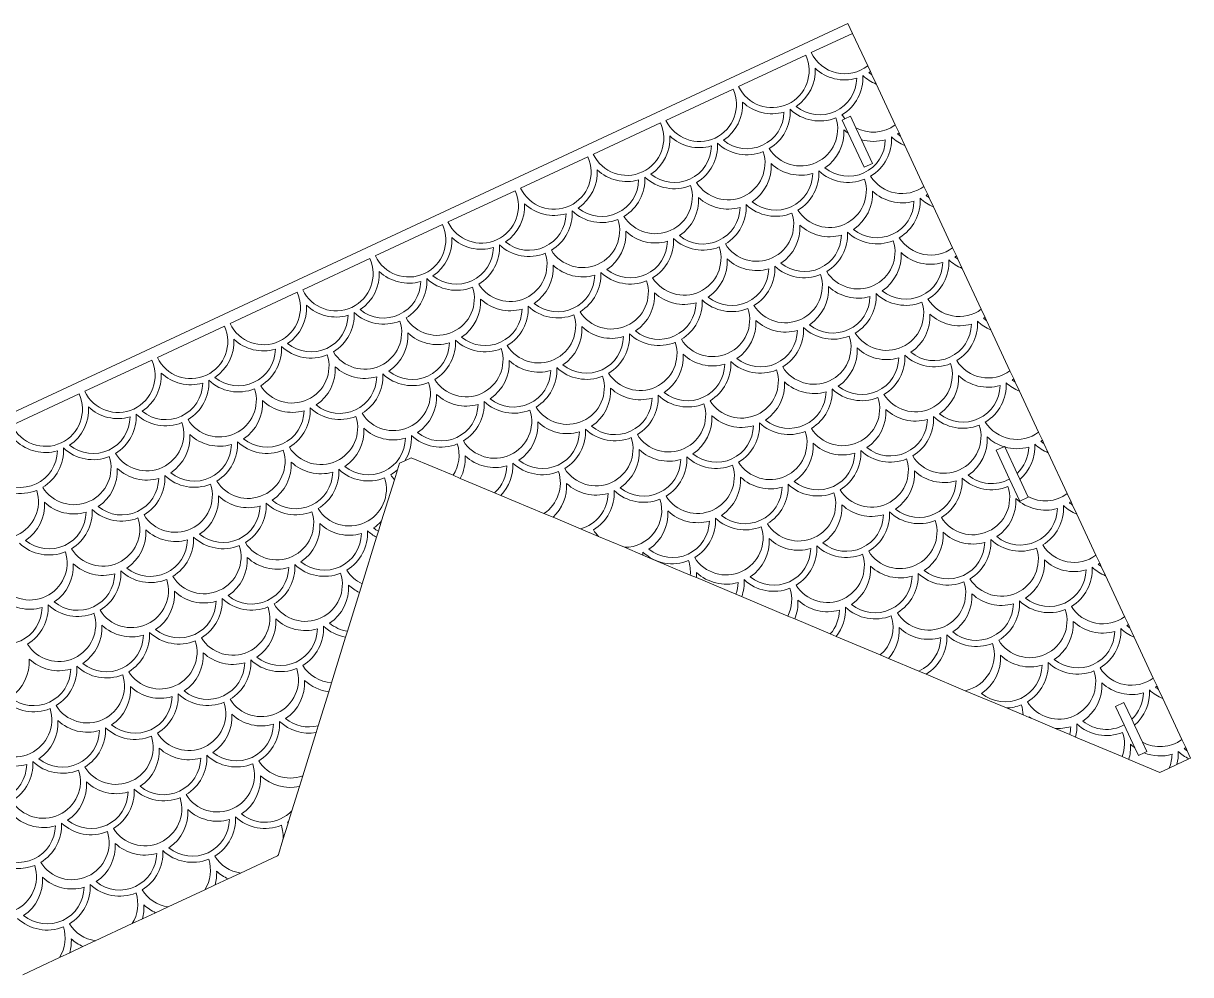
# Model space of a CAD drawing. Header units: millimetres. Extents: x -1822 to 2308, y -1461 to 1756.
# Drawn here: x 640.4 to 1018.9, y 1005.7 to 1314.3 of the extents above; entities that cross this region are included whole.
import ezdxf

# ---------------------------------------------------------------- set-up
doc = ezdxf.new("R2010")
doc.units = ezdxf.units.MM

msp = doc.modelspace()

# ---------------------------------------------------------------- linework, layer by layer
at = {"color": 7, "linetype": 'Continuous', "lineweight": 15}
for p, q in [((563.4, 1153.69), (907.8, 1314.28)), ((907.8, 1314.28), (909.32, 1311.02)), ((909.32, 1311.02), (895.93, 1304.78)), ((914.22, 1300.51), (909.32, 1311.02)), ((894.11, 1303.94), (872.36, 1293.79)), ((914.22, 1300.51), (915.08, 1298.66)), ((915.59, 1297.58), (915.08, 1298.66)), ((915.59, 1297.58), (916.97, 1294.61)), ((870.55, 1292.95), (848.8, 1282.8)), ((923.16, 1281.33), (916.97, 1294.61)), ((905.9, 1282.86), (906.84, 1283.29)), ((906.84, 1283.29), (908.62, 1284.12)), ((908.62, 1284.12), (910.34, 1280.43)), ((846.99, 1281.96), (825.24, 1271.82)), ((907.87, 1278.64), (905.9, 1282.86)), ((912.16, 1276.54), (910.34, 1280.43)), ((923.16, 1281.33), (924.38, 1278.72)), ((907.87, 1278.64), (913.02, 1267.58)), ((912.16, 1276.54), (915.74, 1268.85)), ((924.88, 1277.64), (924.38, 1278.72)), ((924.88, 1277.64), (926.27, 1274.67)), ((932.46, 1261.39), (926.27, 1274.67)), ((823.42, 1270.97), (801.67, 1260.83)), ((913.02, 1267.58), (915.74, 1268.85)), ((932.46, 1261.39), (933.68, 1258.78)), ((799.86, 1259.98), (778.11, 1249.84)), ((934.18, 1257.7), (933.68, 1258.78)), ((934.18, 1257.7), (935.57, 1254.73)), ((941.76, 1241.45), (935.57, 1254.73)), ((776.29, 1248.99), (754.54, 1238.85)), ((752.73, 1238.01), (730.98, 1227.86)), ((941.76, 1241.45), (942.98, 1238.84)), ((943.48, 1237.76), (942.98, 1238.84)), ((943.48, 1237.76), (944.87, 1234.79)), ((951.06, 1221.51), (944.87, 1234.79)), ((729.17, 1227.02), (707.42, 1216.88)), ((951.06, 1221.51), (952.27, 1218.9)), ((705.6, 1216.03), (683.85, 1205.89)), ((952.78, 1217.83), (952.27, 1218.9)), ((952.78, 1217.83), (954.16, 1214.85)), ((960.35, 1201.58), (954.16, 1214.85)), ((682.04, 1205.04), (660.29, 1194.9)), ((960.35, 1201.58), (961.57, 1198.97)), ((962.07, 1197.89), (961.57, 1198.97)), ((962.07, 1197.89), (963.46, 1194.91)), ((658.47, 1194.05), (636.72, 1183.91)), ((969.65, 1181.64), (963.46, 1194.91)), ((969.65, 1181.64), (970.87, 1179.03)), ((971.37, 1177.95), (970.87, 1179.03)), ((971.37, 1177.95), (972.76, 1174.97)), ((955.84, 1175.76), (958.36, 1176.93)), ((955.84, 1175.76), (960.18, 1166.45)), ((958.36, 1176.93), (958.56, 1177.03)), ((958.64, 1176.85), (958.56, 1177.03)), ((958.64, 1176.85), (962.66, 1168.24)), ((978.95, 1161.7), (972.76, 1174.97)), ((762.37, 1171.56), (761.72, 1169.47)), ((764.16, 1172.4), (762.37, 1171.56)), ((766.21, 1173.36), (764.16, 1172.4)), ((779.76, 1167.66), (766.21, 1173.36)), ((760.72, 1166.23), (756.58, 1152.87)), ((761.72, 1169.47), (760.72, 1166.23)), ((782.1, 1166.67), (779.76, 1167.66)), ((793.23, 1161.99), (782.1, 1166.67)), ((963.53, 1159.26), (960.18, 1166.45)), ((963.54, 1166.35), (962.66, 1168.24)), ((963.54, 1166.35), (966.13, 1160.8)), ((795.23, 1161.15), (793.23, 1161.99)), ((809.22, 1155.27), (795.23, 1161.15)), ((966.25, 1160.53), (963.53, 1159.26)), ((978.95, 1161.7), (980.17, 1159.09)), ((980.67, 1158.01), (980.17, 1159.09)), ((812.16, 1154.03), (809.22, 1155.27)), ((980.67, 1158.01), (982.06, 1155.03)), ((988.25, 1141.76), (982.06, 1155.03)), ((756.58, 1152.87), (755.54, 1149.5)), ((821.03, 1150.3), (812.16, 1154.03)), ((754.94, 1147.55), (750.27, 1132.44)), ((755.54, 1149.5), (754.94, 1147.55)), ((826.92, 1147.82), (821.03, 1150.3)), ((835.3, 1144.3), (826.92, 1147.82)), ((841.3, 1141.77), (835.3, 1144.3)), ((856.67, 1135.31), (841.3, 1141.77)), ((988.25, 1141.76), (989.46, 1139.15)), ((989.97, 1138.07), (989.46, 1139.15)), ((989.97, 1138.07), (991.35, 1135.1)), ((750.27, 1132.44), (749.4, 1129.64)), ((858.71, 1134.45), (856.67, 1135.31)), ((871.5, 1129.07), (858.71, 1134.45)), ((997.54, 1121.82), (991.35, 1135.1)), ((749.4, 1129.64), (745.52, 1117.08)), ((873.34, 1128.29), (871.5, 1129.07)), ((888.29, 1122.01), (873.34, 1128.29)), ((890.54, 1121.06), (888.29, 1122.01)), ((902.09, 1116.2), (890.54, 1121.06)), ((997.54, 1121.82), (998.76, 1119.21)), ((745.52, 1117.08), (744.92, 1115.15)), ((999.26, 1118.13), (998.76, 1119.21)), ((999.26, 1118.13), (1000.65, 1115.16)), ((744.92, 1115.15), (740.35, 1100.37)), ((904.01, 1115.39), (902.09, 1116.2)), ((918.29, 1109.38), (904.01, 1115.39)), ((1006.84, 1101.88), (1000.65, 1115.16)), ((921.01, 1108.24), (918.29, 1109.38)), ((930.75, 1104.15), (921.01, 1108.24)), ((933.14, 1103.14), (930.75, 1104.15)), ((945.87, 1097.78), (933.14, 1103.14)), ((1006.84, 1101.88), (1008.06, 1099.27)), ((740.35, 1100.37), (739.44, 1097.45)), ((1008.56, 1098.19), (1008.06, 1099.27)), ((1008.56, 1098.19), (1009.95, 1095.22)), ((739.44, 1097.45), (736.02, 1086.39)), ((959.2, 1092.18), (945.87, 1097.78)), ((1016.14, 1081.94), (1009.95, 1095.22)), ((964.59, 1089.91), (959.2, 1092.18)), ((994.61, 1092.63), (997.33, 1093.9)), ((994.61, 1092.63), (997.37, 1086.69)), ((997.33, 1093.9), (999.85, 1088.49)), ((966.61, 1089.06), (964.59, 1089.91)), ((967.19, 1088.82), (966.61, 1089.06)), ((974.8, 1085.62), (967.19, 1088.82)), ((1000.85, 1079.25), (997.37, 1086.69)), ((1000.73, 1086.59), (999.85, 1088.49)), ((1000.73, 1086.59), (1003.32, 1081.05)), ((735.35, 1084.21), (731, 1070.14)), ((736.02, 1086.39), (735.35, 1084.21)), ((979.74, 1083.54), (974.8, 1085.62)), ((981.61, 1082.75), (979.74, 1083.54)), ((996.69, 1076.41), (981.61, 1082.75)), ((1000.85, 1079.25), (1002.01, 1076.75)), ((1004.73, 1078.01), (1003.32, 1081.05)), ((1016.14, 1081.94), (1017.36, 1079.33)), ((1017.86, 1078.25), (1017.36, 1079.33)), ((998.86, 1075.49), (996.69, 1076.41)), ((1008.94, 1071.26), (998.86, 1075.49)), ((1002.01, 1076.75), (1003.84, 1077.6)), ((1004.73, 1078.01), (1003.84, 1077.6)), ((1014.48, 1073.84), (1018.38, 1075.66)), ((1017.86, 1078.25), (1018.95, 1075.92)), ((1018.95, 1075.92), (1018.38, 1075.66)), ((1008.94, 1071.26), (1011.99, 1072.68)), ((1014.48, 1073.84), (1011.99, 1072.68)), ((731, 1070.14), (729.95, 1066.74)), ((729.95, 1066.74), (727.51, 1058.85)), ((727.51, 1058.85), (726.43, 1055.36)), ((726.24, 1054.77), (724.58, 1049.38)), ((726.43, 1055.36), (726.24, 1054.77)), ((724.58, 1049.38), (723.12, 1044.66)), ((722.85, 1044.21), (710.87, 1038.62)), ((723.12, 1044.66), (723, 1044.27)), ((710.87, 1038.62), (706.85, 1036.74)), ((702.58, 1034.75), (699.29, 1033.22)), ((706.85, 1036.74), (702.58, 1034.75)), ((699.29, 1033.22), (687.31, 1027.63)), ((687.31, 1027.63), (683.28, 1025.75)), ((675.72, 1022.23), (663.74, 1016.64)), ((679.01, 1023.76), (675.72, 1022.23)), ((683.28, 1025.75), (679.01, 1023.76)), ((659.72, 1014.77), (655.45, 1012.77)), ((663.74, 1016.64), (659.72, 1014.77)), ((652.16, 1011.24), (640.18, 1005.65)), ((655.45, 1012.77), (652.16, 1011.24))]:
    msp.add_line(p, q, dxfattribs=at)
for centre, radius, start, end in [((883.21, 1298.94), 12, 205.3775, 24.6225), ((906.77, 1309.92), 12, 205.3775, 308.3672), ((883.21, 1298.94), 14, 303.9721, 3.2132), ((906.77, 1309.92), 14, 226.7868, 286.0279), ((906.77, 1309.92), 14, 303.9721, 306.4296), ((898.64, 1296.61), 12, 230.6589, 359.3411), ((898.64, 1296.61), 14, 301.1352, 3.2132), ((922.2, 1307.59), 14, 226.7868, 248.0794), ((922.2, 1307.59), 12, 230.6589, 236.5545), ((859.64, 1287.95), 12, 205.3775, 24.6225), ((859.64, 1287.95), 14, 303.9721, 3.2132), ((883.21, 1298.94), 14, 226.7868, 286.0279), ((875.07, 1285.62), 12, 230.6589, 359.3411), ((875.07, 1285.62), 14, 301.1352, 3.2132), ((892.48, 1280), 12, 212.0542, 17.6426), ((898.64, 1296.61), 14, 226.7868, 292.1611), ((916.05, 1290.99), 12, 212.0542, 219.901), ((836.08, 1276.96), 12, 205.3775, 24.6225), ((892.5, 1279), 14, 303.9721, 3.2132), ((916.07, 1289.98), 14, 226.7868, 234.1597), ((916.05, 1290.99), 12, 241.6216, 306.3854), ((836.08, 1276.96), 14, 303.9721, 3.2132), ((859.64, 1287.95), 14, 226.7868, 286.0279), ((907.93, 1276.67), 12, 230.6589, 359.3411), ((916.07, 1289.98), 14, 253.7779, 286.0279), ((907.93, 1276.67), 14, 301.1352, 3.2132), ((931.5, 1287.65), 14, 226.7868, 248.0794), ((916.07, 1289.98), 14, 303.9721, 306.4296), ((931.5, 1287.65), 12, 230.6589, 236.5545), ((851.51, 1274.63), 12, 230.6589, 359.3411), ((851.51, 1274.63), 14, 301.1352, 3.2132), ((868.92, 1269.01), 12, 212.0542, 17.6426), ((875.07, 1285.62), 14, 226.7868, 292.1611), ((812.51, 1265.97), 12, 205.3775, 24.6225), ((868.94, 1268.01), 14, 303.9721, 3.2132), ((892.5, 1279), 14, 226.7868, 286.0279), ((812.51, 1265.97), 14, 303.9721, 3.2132), ((836.08, 1276.96), 14, 226.7868, 286.0279), ((827.94, 1263.64), 14, 301.1352, 3.2132), ((851.51, 1274.63), 14, 226.7868, 292.1611), ((884.37, 1265.68), 12, 230.6589, 359.3411), ((884.37, 1265.68), 14, 301.1352, 3.2132), ((907.93, 1276.67), 14, 226.7868, 292.1611), ((925.34, 1271.05), 12, 212.0542, 306.3854), ((827.94, 1263.64), 12, 230.6589, 359.3411), ((845.35, 1258.03), 12, 212.0542, 17.6426), ((901.78, 1260.06), 12, 212.0542, 17.6426), ((788.95, 1254.98), 12, 205.3775, 24.6225), ((845.38, 1257.02), 14, 303.9721, 3.2132), ((868.94, 1268.01), 14, 226.7868, 286.0279), ((901.8, 1259.06), 14, 303.9721, 3.2132), ((925.37, 1270.05), 14, 226.7868, 286.0279), ((917.23, 1256.73), 14, 301.1352, 3.2132), ((940.8, 1267.72), 14, 226.7868, 248.0794), ((925.37, 1270.05), 14, 303.9721, 306.4296), ((940.8, 1267.72), 12, 230.6589, 236.5545), ((788.95, 1254.98), 14, 303.9721, 3.2132), ((812.51, 1265.97), 14, 226.7868, 286.0279), ((804.38, 1252.65), 14, 301.1352, 3.2132), ((827.94, 1263.64), 14, 226.7868, 292.1611), ((860.81, 1254.69), 12, 230.6589, 359.3411), ((860.81, 1254.69), 14, 301.1352, 3.2132), ((884.37, 1265.68), 14, 226.7868, 292.1611), ((917.23, 1256.73), 12, 230.6589, 359.3411), ((804.38, 1252.65), 12, 230.6589, 359.3411), ((821.79, 1247.04), 12, 212.0542, 17.6426), ((878.22, 1249.08), 12, 212.0542, 17.6426), ((765.39, 1243.99), 12, 205.3775, 24.6225), ((821.81, 1246.03), 14, 303.9721, 3.2132), ((845.38, 1257.02), 14, 226.7868, 286.0279), ((878.24, 1248.07), 14, 303.9721, 3.2132), ((893.67, 1245.74), 12, 230.6589, 359.3411), ((901.8, 1259.06), 14, 226.7868, 286.0279), ((893.67, 1245.74), 14, 301.1352, 3.2132), ((917.23, 1256.73), 14, 226.7868, 292.1611), ((765.39, 1243.99), 14, 303.9721, 3.2132), ((788.95, 1254.98), 14, 226.7868, 286.0279), ((780.82, 1241.67), 14, 301.1352, 3.2132), ((804.38, 1252.65), 14, 226.7868, 292.1611), ((837.24, 1243.7), 12, 230.6589, 359.3411), ((837.24, 1243.7), 14, 301.1352, 3.2132), ((854.65, 1238.09), 12, 212.0542, 17.6426), ((860.81, 1254.69), 14, 226.7868, 292.1611), ((911.08, 1240.13), 12, 212.0542, 17.6426), ((934.64, 1251.11), 12, 212.0542, 306.3854), ((741.82, 1233.01), 12, 205.3775, 24.6225), ((780.82, 1241.67), 12, 230.6589, 359.3411), ((798.23, 1236.05), 12, 212.0542, 17.6426), ((854.67, 1237.08), 14, 303.9721, 3.2132), ((878.24, 1248.07), 14, 226.7868, 286.0279), ((911.1, 1239.12), 14, 303.9721, 3.2132), ((934.66, 1250.11), 14, 226.7868, 286.0279), ((934.66, 1250.11), 14, 303.9721, 306.4296), ((950.09, 1247.78), 12, 230.6589, 236.5545), ((798.25, 1235.04), 14, 303.9721, 3.2132), ((821.81, 1246.03), 14, 226.7868, 286.0279), ((870.1, 1234.75), 12, 230.6589, 359.3411), ((870.1, 1234.75), 14, 301.1352, 3.2132), ((893.67, 1245.74), 14, 226.7868, 292.1611), ((926.53, 1236.79), 12, 230.6589, 359.3411), ((926.53, 1236.79), 14, 301.1352, 3.2132), ((950.09, 1247.78), 14, 226.7868, 248.0794), ((741.82, 1233.01), 14, 303.9721, 3.2132), ((757.25, 1230.68), 12, 230.6589, 359.3411), ((765.39, 1243.99), 14, 226.7868, 286.0279), ((757.25, 1230.68), 14, 301.1352, 3.2132), ((780.82, 1241.67), 14, 226.7868, 292.1611), ((813.68, 1232.71), 12, 230.6589, 359.3411), ((813.68, 1232.71), 14, 301.1352, 3.2132), ((831.09, 1227.1), 12, 212.0542, 17.6426), ((837.24, 1243.7), 14, 226.7868, 292.1611), ((887.51, 1229.14), 12, 212.0542, 17.6426), ((718.26, 1222.02), 12, 205.3775, 24.6225), ((774.66, 1225.06), 12, 212.0542, 17.6426), ((831.11, 1226.09), 14, 303.9721, 3.2132), ((854.67, 1237.08), 14, 226.7868, 286.0279), ((887.53, 1228.13), 14, 303.9721, 3.2132), ((911.1, 1239.12), 14, 226.7868, 286.0279), ((902.96, 1225.8), 14, 301.1352, 3.2132), ((926.53, 1236.79), 14, 226.7868, 292.1611), ((718.26, 1222.02), 14, 303.9721, 3.2132), ((741.82, 1233.01), 14, 226.7868, 286.0279), ((774.68, 1224.06), 14, 303.9721, 3.2132), ((798.25, 1235.04), 14, 226.7868, 286.0279), ((846.54, 1223.76), 12, 230.6589, 359.3411), ((846.54, 1223.76), 14, 301.1352, 3.2132), ((870.1, 1234.75), 14, 226.7868, 292.1611), ((902.96, 1225.8), 12, 230.6589, 359.3411), ((920.37, 1220.19), 12, 212.0542, 17.6426), ((943.94, 1231.17), 12, 212.0542, 306.3854), ((733.69, 1219.69), 12, 230.6589, 359.3411), ((733.69, 1219.69), 14, 301.1352, 3.2132), ((757.25, 1230.68), 14, 226.7868, 292.1611), ((790.11, 1221.73), 12, 230.6589, 359.3411), ((790.11, 1221.73), 14, 301.1352, 3.2132), ((807.52, 1216.11), 12, 212.0542, 17.6426), ((813.68, 1232.71), 14, 226.7868, 292.1611), ((863.95, 1218.15), 12, 212.0542, 17.6426), ((920.4, 1219.18), 14, 303.9721, 3.2132), ((943.96, 1230.17), 14, 226.7868, 286.0279), ((694.69, 1211.03), 12, 205.3775, 24.6225), ((751.1, 1214.07), 12, 212.0542, 17.6426), ((807.55, 1215.11), 14, 303.9721, 3.2132), ((831.11, 1226.09), 14, 226.7868, 286.0279), ((863.97, 1217.14), 14, 303.9721, 3.2132), ((887.53, 1228.13), 14, 226.7868, 286.0279), ((879.4, 1214.81), 14, 301.1352, 3.2132), ((902.96, 1225.8), 14, 226.7868, 292.1611), ((935.83, 1216.85), 12, 230.6589, 359.3411), ((935.83, 1216.85), 14, 301.1352, 3.2132), ((959.39, 1227.84), 14, 226.7868, 248.0794), ((943.96, 1230.17), 14, 303.9721, 306.4296), ((959.39, 1227.84), 12, 230.6589, 236.5545), ((694.69, 1211.03), 14, 303.9721, 3.2132), ((718.26, 1222.02), 14, 226.7868, 286.0279), ((751.12, 1213.07), 14, 303.9721, 3.2132), ((774.68, 1224.06), 14, 226.7868, 286.0279), ((766.55, 1210.74), 14, 301.1352, 3.2132), ((790.11, 1221.73), 14, 226.7868, 292.1611), ((822.98, 1212.78), 12, 230.6589, 359.3411), ((822.98, 1212.78), 14, 301.1352, 3.2132), ((846.54, 1223.76), 14, 226.7868, 292.1611), ((879.4, 1214.81), 12, 230.6589, 359.3411), ((896.81, 1209.2), 12, 212.0542, 17.6426), ((710.12, 1208.7), 12, 230.6589, 359.3411), ((710.12, 1208.7), 14, 301.1352, 3.2132), ((733.69, 1219.69), 14, 226.7868, 292.1611), ((766.55, 1210.74), 12, 230.6589, 359.3411), ((783.96, 1205.12), 12, 212.0542, 17.6426), ((840.38, 1207.16), 12, 212.0542, 17.6426), ((896.83, 1208.19), 14, 303.9721, 3.2132), ((920.4, 1219.18), 14, 226.7868, 286.0279), ((671.13, 1200.04), 12, 205.3775, 24.6225), ((727.53, 1203.09), 12, 212.0542, 17.6426), ((783.98, 1204.12), 14, 303.9721, 3.2132), ((807.55, 1215.11), 14, 226.7868, 286.0279), ((840.41, 1206.15), 14, 303.9721, 3.2132), ((863.97, 1217.14), 14, 226.7868, 286.0279), ((855.84, 1203.83), 14, 301.1352, 3.2132), ((879.4, 1214.81), 14, 226.7868, 292.1611), ((912.26, 1205.86), 12, 230.6589, 359.3411), ((912.26, 1205.86), 14, 301.1352, 3.2132), ((929.67, 1200.25), 12, 212.0542, 17.6426), ((935.83, 1216.85), 14, 226.7868, 292.1611), ((953.24, 1211.24), 12, 212.0542, 306.3854), ((671.13, 1200.04), 14, 303.9721, 3.2132), ((694.69, 1211.03), 14, 226.7868, 286.0279), ((727.56, 1202.08), 14, 303.9721, 3.2132), ((751.12, 1213.07), 14, 226.7868, 286.0279), ((742.99, 1199.75), 14, 301.1352, 3.2132), ((766.55, 1210.74), 14, 226.7868, 292.1611), ((799.41, 1201.79), 12, 230.6589, 359.3411), ((799.41, 1201.79), 14, 301.1352, 3.2132), ((822.98, 1212.78), 14, 226.7868, 292.1611), ((855.84, 1203.83), 12, 230.6589, 359.3411), ((873.25, 1198.21), 12, 212.0542, 17.6426), ((929.69, 1199.24), 14, 303.9721, 3.2132), ((953.26, 1210.23), 14, 226.7868, 286.0279), ((686.56, 1197.71), 12, 230.6589, 359.3411), ((686.56, 1197.71), 14, 301.1352, 3.2132), ((710.12, 1208.7), 14, 226.7868, 292.1611), ((742.99, 1199.75), 12, 230.6589, 359.3411), ((760.4, 1194.14), 12, 212.0542, 17.6426), ((816.82, 1196.17), 12, 212.0542, 17.6426), ((873.27, 1197.2), 14, 303.9721, 3.2132), ((896.83, 1208.19), 14, 226.7868, 286.0279), ((945.12, 1196.91), 12, 230.6589, 359.3411), ((945.12, 1196.91), 14, 301.1352, 3.2132), ((968.69, 1207.9), 14, 226.7868, 248.0794), ((953.26, 1210.23), 14, 303.9721, 306.4296), ((968.69, 1207.9), 12, 230.6589, 236.5545), ((647.57, 1189.05), 12, 205.3775, 24.6225), ((703.97, 1192.1), 12, 212.0542, 17.6426), ((760.42, 1193.13), 14, 303.9721, 3.2132), ((783.98, 1204.12), 14, 226.7868, 286.0279), ((816.84, 1195.17), 14, 303.9721, 3.2132), ((832.27, 1192.84), 12, 230.6589, 359.3411), ((840.41, 1206.15), 14, 226.7868, 286.0279), ((832.27, 1192.84), 14, 301.1352, 3.2132), ((855.84, 1203.83), 14, 226.7868, 292.1611), ((888.7, 1194.87), 12, 230.6589, 359.3411), ((888.7, 1194.87), 14, 301.1352, 3.2132), ((906.11, 1189.26), 12, 212.0542, 17.6426), ((912.26, 1205.86), 14, 226.7868, 292.1611), ((647.57, 1189.05), 14, 303.9721, 3.2132), ((671.13, 1200.04), 14, 226.7868, 286.0279), ((703.99, 1191.09), 14, 303.9721, 3.2132), ((727.56, 1202.08), 14, 226.7868, 286.0279), ((719.42, 1188.76), 14, 301.1352, 3.2132), ((742.99, 1199.75), 14, 226.7868, 292.1611), ((775.85, 1190.8), 12, 230.6589, 359.3411), ((775.85, 1190.8), 14, 301.1352, 3.2132), ((793.26, 1185.19), 12, 212.0542, 17.6426), ((799.41, 1201.79), 14, 226.7868, 292.1611), ((849.68, 1187.22), 12, 212.0542, 17.6426), ((906.13, 1188.25), 14, 303.9721, 3.2132), ((929.69, 1199.24), 14, 226.7868, 286.0279), ((663, 1186.72), 12, 230.6589, 359.3411), ((663, 1186.72), 14, 301.1352, 3.2132), ((686.56, 1197.71), 14, 226.7868, 292.1611), ((719.42, 1188.76), 12, 230.6589, 359.3411), ((736.83, 1183.15), 12, 212.0542, 17.6426), ((793.28, 1184.18), 14, 303.9721, 3.2132), ((816.84, 1195.17), 14, 226.7868, 286.0279), ((849.7, 1186.22), 14, 303.9721, 3.2132), ((873.27, 1197.2), 14, 226.7868, 286.0279), ((921.56, 1185.92), 12, 230.6589, 359.3411), ((921.56, 1185.92), 14, 301.1352, 3.2132), ((945.12, 1196.91), 14, 226.7868, 292.1611), ((962.53, 1191.3), 12, 212.0542, 306.3854), ((680.41, 1181.11), 12, 212.0542, 17.6426), ((736.85, 1182.14), 14, 303.9721, 3.2132), ((760.42, 1193.13), 14, 226.7868, 286.0279), ((808.71, 1181.85), 12, 230.6589, 359.3411), ((808.71, 1181.85), 14, 301.1352, 3.2132), ((832.27, 1192.84), 14, 226.7868, 292.1611), ((865.13, 1183.89), 12, 230.6589, 359.3411), ((865.13, 1183.89), 14, 301.1352, 3.2132), ((882.54, 1178.27), 12, 212.0542, 17.6426), ((888.7, 1194.87), 14, 226.7868, 292.1611), ((938.97, 1180.31), 12, 212.0542, 17.6426), ((647.57, 1189.05), 14, 226.7868, 286.0279), ((680.43, 1180.1), 14, 303.9721, 3.2132), ((695.86, 1177.77), 12, 230.6589, 359.3411), ((703.99, 1191.09), 14, 226.7868, 286.0279), ((695.86, 1177.77), 14, 301.1352, 3.2132), ((719.42, 1188.76), 14, 226.7868, 292.1611), ((752.28, 1179.81), 12, 230.6589, 359.3411), ((752.28, 1179.81), 14, 328.0373, 3.2132), ((775.85, 1190.8), 14, 226.7868, 292.1611), ((769.69, 1174.2), 12, 326.991, 17.6426), ((826.12, 1176.23), 12, 212.0542, 17.6426), ((882.57, 1177.27), 14, 303.9721, 3.2132), ((906.13, 1188.25), 14, 226.7868, 286.0279), ((938.99, 1179.3), 14, 303.9721, 3.2132), ((962.56, 1190.29), 14, 226.7868, 252.5721), ((954.42, 1176.97), 14, 310.64, 3.2132), ((977.99, 1187.96), 14, 226.7868, 248.0794), ((962.56, 1190.29), 14, 303.9721, 306.4296), ((977.99, 1187.96), 12, 230.6589, 236.5545), ((639.43, 1175.74), 12, 230.6589, 359.3411), ((639.43, 1175.74), 14, 301.1352, 3.2132), ((656.84, 1170.12), 12, 212.0542, 17.6426), ((663, 1186.72), 14, 226.7868, 292.1611), ((713.27, 1172.16), 12, 212.0542, 17.6426), ((769.71, 1173.19), 14, 332.2489, 3.2132), ((793.28, 1184.18), 14, 226.7868, 286.0279), ((826.14, 1175.23), 14, 303.9721, 3.2132), ((849.7, 1186.22), 14, 226.7868, 286.0279), ((841.57, 1172.9), 14, 301.1352, 3.2132), ((865.13, 1183.89), 14, 226.7868, 292.1611), ((898, 1174.94), 12, 230.6589, 359.3411), ((898, 1174.94), 14, 301.1352, 3.2132), ((921.56, 1185.92), 14, 226.7868, 292.1611), ((962.56, 1190.29), 14, 253.7779, 286.0279), ((954.42, 1176.97), 12, 313.3321, 359.3411), ((656.86, 1169.12), 14, 303.9721, 3.2132), ((680.43, 1180.1), 14, 226.7868, 286.0279), ((713.29, 1171.15), 14, 303.9721, 3.2132), ((736.85, 1182.14), 14, 226.7868, 286.0279), ((785.14, 1170.86), 12, 312.3498, 359.3411), ((785.14, 1170.86), 14, 316.0845, 3.2132), ((808.71, 1181.85), 14, 226.7868, 292.1611), ((841.57, 1172.9), 12, 230.6589, 359.3411), ((858.98, 1167.28), 12, 212.0542, 17.6426), ((915.41, 1169.32), 12, 212.0542, 17.6426), ((672.29, 1166.79), 12, 230.6589, 359.3411), ((672.29, 1166.79), 14, 301.1352, 3.2132), ((695.86, 1177.77), 14, 226.7868, 292.1611), ((728.72, 1168.82), 12, 230.6589, 359.3411), ((728.72, 1168.82), 14, 301.1352, 3.2132), ((746.13, 1163.21), 12, 212.0542, 17.6426), ((752.28, 1179.81), 14, 226.7868, 292.1611), ((752.28, 1179.81), 14, 301.1352, 312.3731), ((769.69, 1174.2), 12, 212.0542, 221.5883), ((802.55, 1165.25), 12, 303.7323, 17.6426), ((859, 1166.28), 14, 303.9721, 3.2132), ((882.57, 1177.27), 14, 226.7868, 286.0279), ((915.43, 1168.31), 14, 303.9721, 3.2132), ((938.99, 1179.3), 14, 226.7868, 286.0279), ((930.86, 1165.98), 14, 301.1352, 3.2132), ((954.42, 1176.97), 14, 226.7868, 292.1611), ((954.42, 1176.97), 12, 230.6589, 298.6995), ((633.28, 1159.13), 12, 212.0542, 17.6426), ((639.43, 1175.74), 14, 226.7868, 292.1611), ((689.7, 1161.17), 12, 212.0542, 17.6426), ((802.58, 1164.24), 14, 313.1783, 3.2132), ((826.14, 1175.23), 14, 226.7868, 286.0279), ((818.01, 1161.91), 14, 301.1352, 3.2132), ((841.57, 1172.9), 14, 226.7868, 292.1611), ((874.43, 1163.95), 12, 230.6589, 359.3411), ((874.43, 1163.95), 14, 301.1352, 3.2132), ((898, 1174.94), 14, 226.7868, 292.1611), ((930.86, 1165.98), 12, 230.6589, 359.3411), ((948.27, 1160.37), 12, 212.0542, 17.6426), ((633.3, 1158.13), 14, 303.9721, 3.2132), ((656.86, 1169.12), 14, 226.7868, 286.0279), ((689.73, 1160.17), 14, 303.9721, 3.2132), ((713.29, 1171.15), 14, 226.7868, 286.0279), ((705.16, 1157.84), 14, 301.1352, 3.2132), ((728.72, 1168.82), 14, 226.7868, 292.1611), ((818.01, 1161.91), 12, 284.5977, 359.3411), ((835.42, 1156.3), 12, 269.4378, 17.6426), ((891.84, 1158.33), 12, 212.0542, 17.6426), ((948.29, 1159.36), 14, 303.9721, 3.2132), ((971.85, 1170.35), 14, 226.7868, 286.0279), ((971.83, 1171.36), 12, 241.6216, 306.3854), ((971.85, 1170.35), 14, 303.9721, 306.4296), ((987.28, 1168.02), 12, 230.6589, 236.5545), ((648.73, 1155.8), 12, 230.6589, 359.3411), ((648.73, 1155.8), 14, 301.1352, 3.2132), ((672.29, 1166.79), 14, 226.7868, 292.1611), ((705.16, 1157.84), 12, 230.6589, 359.3411), ((722.56, 1152.22), 12, 212.0542, 17.6426), ((835.44, 1155.29), 14, 303.9721, 3.2132), ((859, 1166.28), 14, 226.7868, 286.0279), ((891.86, 1157.33), 14, 303.9721, 3.2132), ((907.29, 1155), 12, 230.6589, 359.3411), ((915.43, 1168.31), 14, 226.7868, 286.0279), ((907.29, 1155), 14, 301.1352, 3.2132), ((930.86, 1165.98), 14, 226.7868, 292.1611), ((963.72, 1157.03), 12, 230.6589, 359.3411), ((963.72, 1157.03), 14, 301.1352, 3.2132), ((987.28, 1168.02), 14, 226.7868, 248.0794), ((666.14, 1150.18), 12, 212.0542, 17.6426), ((722.59, 1151.21), 14, 303.9721, 3.2132), ((746.15, 1162.2), 14, 226.7868, 286.0279), ((746.15, 1162.2), 14, 303.9721, 318.1803), ((850.87, 1152.96), 12, 230.6589, 359.3411), ((850.87, 1152.96), 14, 301.1352, 3.2132), ((868.28, 1147.34), 12, 212.0542, 17.6426), ((874.43, 1163.95), 14, 226.7868, 292.1611), ((924.7, 1149.38), 12, 212.0542, 17.6426), ((666.16, 1149.18), 14, 303.9721, 3.2132), ((689.73, 1160.17), 14, 226.7868, 286.0279), ((681.59, 1146.85), 14, 301.1352, 3.2132), ((705.16, 1157.84), 14, 226.7868, 292.1611), ((738.02, 1148.88), 12, 230.6589, 359.3411), ((738.02, 1148.88), 14, 301.1352, 3.2132), ((761.58, 1159.87), 14, 226.7868, 241.6784), ((761.58, 1159.87), 12, 230.6589, 239.7923), ((835.42, 1156.3), 12, 212.0542, 224.9347), ((868.3, 1146.34), 14, 303.9721, 3.2132), ((891.86, 1157.33), 14, 226.7868, 286.0279), ((924.73, 1148.38), 14, 303.9721, 3.2132), ((948.29, 1159.36), 14, 226.7868, 286.0279), ((648.73, 1155.8), 14, 226.7868, 292.1611), ((681.59, 1146.85), 12, 230.6589, 359.3411), ((699, 1141.23), 12, 212.0542, 17.6426), ((883.73, 1144.01), 12, 230.6589, 359.3411), ((883.73, 1144.01), 14, 301.1352, 3.2132), ((907.29, 1155), 14, 226.7868, 292.1611), ((940.16, 1146.05), 12, 230.6589, 359.3411), ((940.16, 1146.05), 14, 301.1352, 3.2132), ((957.56, 1140.43), 12, 212.0542, 17.6426), ((963.72, 1157.03), 14, 226.7868, 292.1611), ((981.13, 1151.42), 12, 212.0542, 306.3854), ((642.58, 1139.2), 12, 212.0542, 17.6426), ((699.02, 1140.23), 14, 303.9721, 3.2132), ((722.59, 1151.21), 14, 226.7868, 286.0279), ((827.3, 1141.97), 14, 359.1771, 3.2132), ((850.87, 1152.96), 14, 226.7868, 292.1611), ((844.71, 1136.36), 12, 354.9824, 17.6426), ((901.14, 1138.39), 12, 212.0542, 17.6426), ((957.59, 1139.43), 14, 303.9721, 3.2132), ((981.15, 1150.41), 14, 226.7868, 286.0279), ((642.6, 1138.19), 14, 303.9721, 3.2132), ((658.03, 1135.86), 12, 230.6589, 359.3411), ((666.16, 1149.18), 14, 226.7868, 286.0279), ((658.03, 1135.86), 14, 301.1352, 3.2132), ((681.59, 1146.85), 14, 226.7868, 292.1611), ((714.45, 1137.9), 12, 230.6589, 359.3411), ((714.45, 1137.9), 14, 301.1352, 3.2132), ((731.86, 1132.28), 12, 212.0542, 17.6426), ((738.02, 1148.88), 14, 226.7868, 292.1611), ((755.43, 1143.27), 12, 212.0542, 244.5261), ((844.74, 1135.35), 14, 356.3107, 3.2132), ((868.3, 1146.34), 14, 226.7868, 286.0279), ((901.16, 1137.39), 14, 303.9721, 3.2132), ((924.73, 1148.38), 14, 226.7868, 286.0279), ((916.59, 1135.06), 14, 301.1352, 3.2132), ((940.16, 1146.05), 14, 226.7868, 292.1611), ((973.02, 1137.1), 12, 230.6589, 359.3411), ((973.02, 1137.1), 14, 301.1352, 3.2132), ((996.58, 1148.08), 14, 226.7868, 248.0794), ((981.15, 1150.41), 14, 303.9721, 306.4296), ((996.58, 1148.08), 12, 230.6589, 236.5545), ((675.44, 1130.24), 12, 212.0542, 17.6426), ((731.88, 1131.28), 14, 303.9721, 3.2132), ((755.45, 1142.26), 14, 226.7868, 244.4018), ((860.17, 1133.02), 12, 340.7756, 359.3411), ((860.17, 1133.02), 14, 340.2623, 3.2132), ((883.73, 1144.01), 14, 226.7868, 292.1611), ((916.59, 1135.06), 12, 230.6589, 359.3411), ((934, 1129.44), 12, 212.0542, 17.6426), ((675.46, 1129.24), 14, 303.9721, 3.2132), ((699.02, 1140.23), 14, 226.7868, 286.0279), ((877.58, 1127.41), 12, 333.2508, 17.6426), ((934.02, 1128.44), 14, 303.9721, 3.2132), ((957.59, 1139.43), 14, 226.7868, 286.0279), ((634.46, 1124.87), 12, 230.6589, 359.3411), ((642.6, 1138.19), 14, 226.7868, 286.0279), ((634.46, 1124.87), 14, 301.1352, 3.2132), ((658.03, 1135.86), 14, 226.7868, 292.1611), ((690.89, 1126.91), 12, 230.6589, 359.3411), ((690.89, 1126.91), 14, 301.1352, 3.2132), ((708.3, 1121.29), 12, 212.0542, 17.6426), ((714.45, 1137.9), 14, 226.7868, 292.1611), ((877.6, 1126.4), 14, 337.5772, 3.2132), ((901.16, 1137.39), 14, 226.7868, 286.0279), ((893.03, 1124.07), 14, 321.6923, 3.2132), ((916.59, 1135.06), 14, 226.7868, 292.1611), ((949.45, 1126.11), 12, 230.6589, 359.3411), ((949.45, 1126.11), 14, 301.1352, 3.2132), ((973.02, 1137.1), 14, 226.7868, 292.1611), ((990.43, 1131.48), 12, 212.0542, 306.3854), ((651.87, 1119.26), 12, 212.0542, 17.6426), ((708.32, 1120.29), 14, 303.9721, 3.2132), ((731.88, 1131.28), 14, 226.7868, 286.0279), ((893.03, 1124.07), 12, 319.027, 359.3411), ((910.44, 1118.46), 12, 310.8975, 17.6426), ((966.86, 1120.49), 12, 212.0542, 17.6426), ((651.89, 1118.25), 14, 303.9721, 3.2132), ((675.46, 1129.24), 14, 226.7868, 286.0279), ((723.75, 1117.96), 12, 230.6589, 359.3411), ((723.75, 1117.96), 14, 301.1352, 3.2132), ((747.31, 1128.95), 14, 226.7868, 260.1487), ((747.31, 1128.95), 12, 230.6589, 261.3797), ((910.46, 1117.45), 14, 318.8874, 3.2132), ((934.02, 1128.44), 14, 226.7868, 286.0279), ((966.88, 1119.49), 14, 303.9721, 3.2132), ((982.31, 1117.16), 12, 230.6589, 359.3411), ((990.45, 1130.47), 14, 226.7868, 286.0279), ((982.31, 1117.16), 14, 301.1352, 3.2132), ((1005.88, 1128.14), 14, 226.7868, 248.0794), ((990.45, 1130.47), 14, 303.9721, 306.4296), ((1005.88, 1128.14), 12, 230.6589, 236.5545), ((667.32, 1115.92), 12, 230.6589, 359.3411), ((667.32, 1115.92), 14, 301.1352, 3.2132), ((684.73, 1110.31), 12, 212.0542, 17.6426), ((690.89, 1126.91), 14, 226.7868, 292.1611), ((925.89, 1115.12), 12, 293.8781, 359.3411), ((925.89, 1115.12), 14, 301.1758, 3.2132), ((949.45, 1126.11), 14, 226.7868, 292.1611), ((943.3, 1109.5), 12, 282.3849, 17.6426), ((684.76, 1109.3), 14, 303.9721, 3.2132), ((708.32, 1120.29), 14, 226.7868, 286.0279), ((943.32, 1108.5), 14, 303.9721, 3.2132), ((966.88, 1119.49), 14, 226.7868, 286.0279), ((628.33, 1107.26), 14, 303.9721, 3.2132), ((651.89, 1118.25), 14, 226.7868, 286.0279), ((643.76, 1104.93), 14, 301.1352, 3.2132), ((667.32, 1115.92), 14, 226.7868, 292.1611), ((700.19, 1106.97), 12, 230.6589, 359.3411), ((700.19, 1106.97), 14, 301.1352, 3.2132), ((723.75, 1117.96), 14, 226.7868, 292.1611), ((741.16, 1112.34), 12, 212.0542, 266.1179), ((958.75, 1106.17), 12, 230.6589, 359.3411), ((958.75, 1106.17), 14, 301.1352, 3.2132), ((982.31, 1117.16), 14, 226.7868, 292.1611), ((643.76, 1104.93), 12, 230.6589, 359.3411), ((661.17, 1099.32), 12, 212.0542, 17.6426), ((717.6, 1101.36), 12, 212.0542, 17.6426), ((976.16, 1100.55), 12, 212.0542, 17.6426), ((999.72, 1111.54), 12, 212.0542, 306.3854), ((661.19, 1098.31), 14, 303.9721, 3.2132), ((684.76, 1109.3), 14, 226.7868, 286.0279), ((717.62, 1100.35), 14, 303.9721, 3.2132), ((741.18, 1111.34), 14, 226.7868, 262.8638), ((976.18, 1099.55), 14, 303.9721, 3.2132), ((999.75, 1110.54), 14, 226.7868, 286.0279), ((991.61, 1097.22), 14, 310.64, 3.2132), ((1015.18, 1108.21), 14, 226.7868, 248.0794), ((999.75, 1110.54), 14, 303.9721, 306.4296), ((1015.18, 1108.21), 12, 230.6589, 236.5545), ((643.76, 1104.93), 14, 226.7868, 292.1611), ((676.62, 1095.98), 12, 230.6589, 359.3411), ((676.62, 1095.98), 14, 301.1352, 3.2132), ((700.19, 1106.97), 14, 226.7868, 292.1611), ((991.61, 1097.22), 12, 313.3321, 359.3411), ((637.61, 1088.33), 12, 212.0542, 17.6426), ((694.03, 1090.37), 12, 212.0542, 17.6426), ((958.75, 1106.17), 14, 271.8557, 292.1611), ((952.6, 1089.57), 12, 1.6428, 17.6426), ((637.63, 1087.32), 14, 303.9721, 3.2132), ((661.19, 1098.31), 14, 226.7868, 286.0279), ((694.05, 1089.36), 14, 303.9721, 3.2132), ((709.48, 1087.03), 12, 230.6589, 359.3411), ((717.62, 1100.35), 14, 226.7868, 286.0279), ((709.48, 1087.03), 14, 301.1352, 3.2132), ((733.05, 1098.02), 14, 226.7868, 279.4591), ((733.05, 1098.02), 12, 230.6589, 284.3617), ((952.62, 1088.56), 14, 2.0531, 3.2132), ((976.18, 1099.55), 14, 226.7868, 230.0427), ((968.05, 1086.23), 14, 345.6134, 3.2132), ((991.61, 1097.22), 14, 226.7868, 292.1611), ((991.61, 1097.22), 12, 230.6589, 298.6995), ((653.06, 1084.99), 12, 230.6589, 359.3411), ((653.06, 1084.99), 14, 301.1352, 3.2132), ((670.47, 1079.38), 12, 212.0542, 17.6426), ((676.62, 1095.98), 14, 226.7868, 292.1611), ((976.18, 1099.55), 14, 264.3299, 286.0279), ((968.05, 1086.23), 12, 347.0308, 359.3411), ((985.46, 1080.62), 12, 339.4638, 17.6426), ((670.49, 1078.37), 14, 303.9721, 3.2132), ((694.05, 1089.36), 14, 226.7868, 286.0279), ((985.48, 1079.61), 14, 342.9089, 3.2132), ((1009.04, 1090.6), 14, 226.7868, 234.1597), ((1009.02, 1091.6), 12, 241.6216, 306.3854), ((1009.04, 1090.6), 14, 303.9721, 306.4296), ((1024.47, 1088.27), 12, 230.6589, 236.5545), ((637.63, 1087.32), 14, 226.7868, 286.0279), ((685.92, 1076.04), 12, 230.6589, 359.3411), ((685.92, 1076.04), 14, 301.1352, 3.2132), ((709.48, 1087.03), 14, 226.7868, 292.1611), ((1009.04, 1090.6), 14, 248.1898, 286.0279), ((1000.91, 1077.28), 12, 337.4766, 359.3411), ((1000.91, 1077.28), 14, 345.7883, 3.2132), ((1024.47, 1088.27), 14, 226.7868, 244.2117), ((629.49, 1074.01), 12, 230.6589, 359.3411), ((629.49, 1074.01), 14, 301.1352, 3.2132), ((646.9, 1068.39), 12, 212.0542, 17.6426), ((653.06, 1084.99), 14, 226.7868, 292.1611), ((703.33, 1070.43), 12, 212.0542, 17.6426), ((726.89, 1081.42), 12, 212.0542, 289.9982), ((646.93, 1067.38), 14, 303.9721, 3.2132), ((670.49, 1078.37), 14, 226.7868, 286.0279), ((703.35, 1069.42), 14, 303.9721, 3.2132), ((726.92, 1080.41), 14, 226.7868, 282.5037), ((662.36, 1065.05), 12, 230.6589, 359.3411), ((662.36, 1065.05), 14, 301.1352, 3.2132), ((685.92, 1076.04), 14, 226.7868, 292.1611), ((679.77, 1059.44), 12, 212.0542, 17.6426), ((646.93, 1067.38), 14, 226.7868, 286.0279), ((679.79, 1058.43), 14, 303.9721, 3.2132), ((703.35, 1069.42), 14, 226.7868, 286.0279), ((695.22, 1056.1), 14, 301.1352, 3.2132), ((718.78, 1067.09), 14, 226.7868, 292.1611), ((718.78, 1067.09), 12, 230.6589, 316.642), ((638.79, 1054.07), 12, 230.6589, 359.3411), ((638.79, 1054.07), 14, 301.1352, 3.2132), ((662.36, 1065.05), 14, 226.7868, 292.1611), ((695.22, 1056.1), 12, 230.6589, 359.3411), ((712.63, 1050.49), 12, 354.6753, 17.6426), ((718.78, 1067.09), 14, 301.1352, 303.1017), ((736.19, 1061.48), 12, 212.0542, 214.0009), ((656.2, 1048.45), 12, 212.0542, 17.6426), ((656.22, 1047.45), 14, 303.9721, 3.2132), ((671.65, 1045.12), 12, 230.6589, 359.3411), ((679.79, 1058.43), 14, 226.7868, 286.0279), ((671.65, 1045.12), 14, 301.1352, 3.2132), ((695.22, 1056.1), 14, 226.7868, 292.1611), ((632.64, 1037.46), 12, 212.0542, 17.6426), ((638.79, 1054.07), 14, 241.6942, 292.1611), ((689.06, 1039.5), 12, 328.4211, 17.6426), ((712.63, 1050.49), 12, 212.0542, 261.5789), ((712.63, 1050.49), 12, 328.4211, 330.9522), ((632.66, 1036.46), 14, 303.9721, 3.2132), ((656.22, 1047.45), 14, 226.7868, 286.0279), ((689.09, 1038.5), 14, 344.4885, 3.2132), ((712.65, 1049.48), 14, 226.7868, 245.5115), ((648.09, 1034.13), 12, 230.6589, 359.3411), ((648.09, 1034.13), 14, 301.1352, 3.2132), ((671.65, 1045.12), 14, 226.7868, 292.1611), ((665.5, 1028.51), 12, 328.4211, 17.6426), ((689.06, 1039.5), 12, 212.0542, 261.5789), ((665.52, 1027.51), 14, 344.4885, 3.2132), ((689.09, 1038.5), 14, 226.7868, 245.5115), ((648.09, 1034.13), 14, 226.7868, 292.1611), ((665.5, 1028.51), 12, 212.0542, 261.5789), ((641.94, 1017.53), 12, 328.4211, 17.6426), ((641.96, 1016.52), 14, 344.4885, 3.2132), ((665.52, 1027.51), 14, 226.7868, 245.5115)]:
    msp.add_arc(centre, radius, start, end, dxfattribs=at)

doc.saveas('drawing.dxf')
